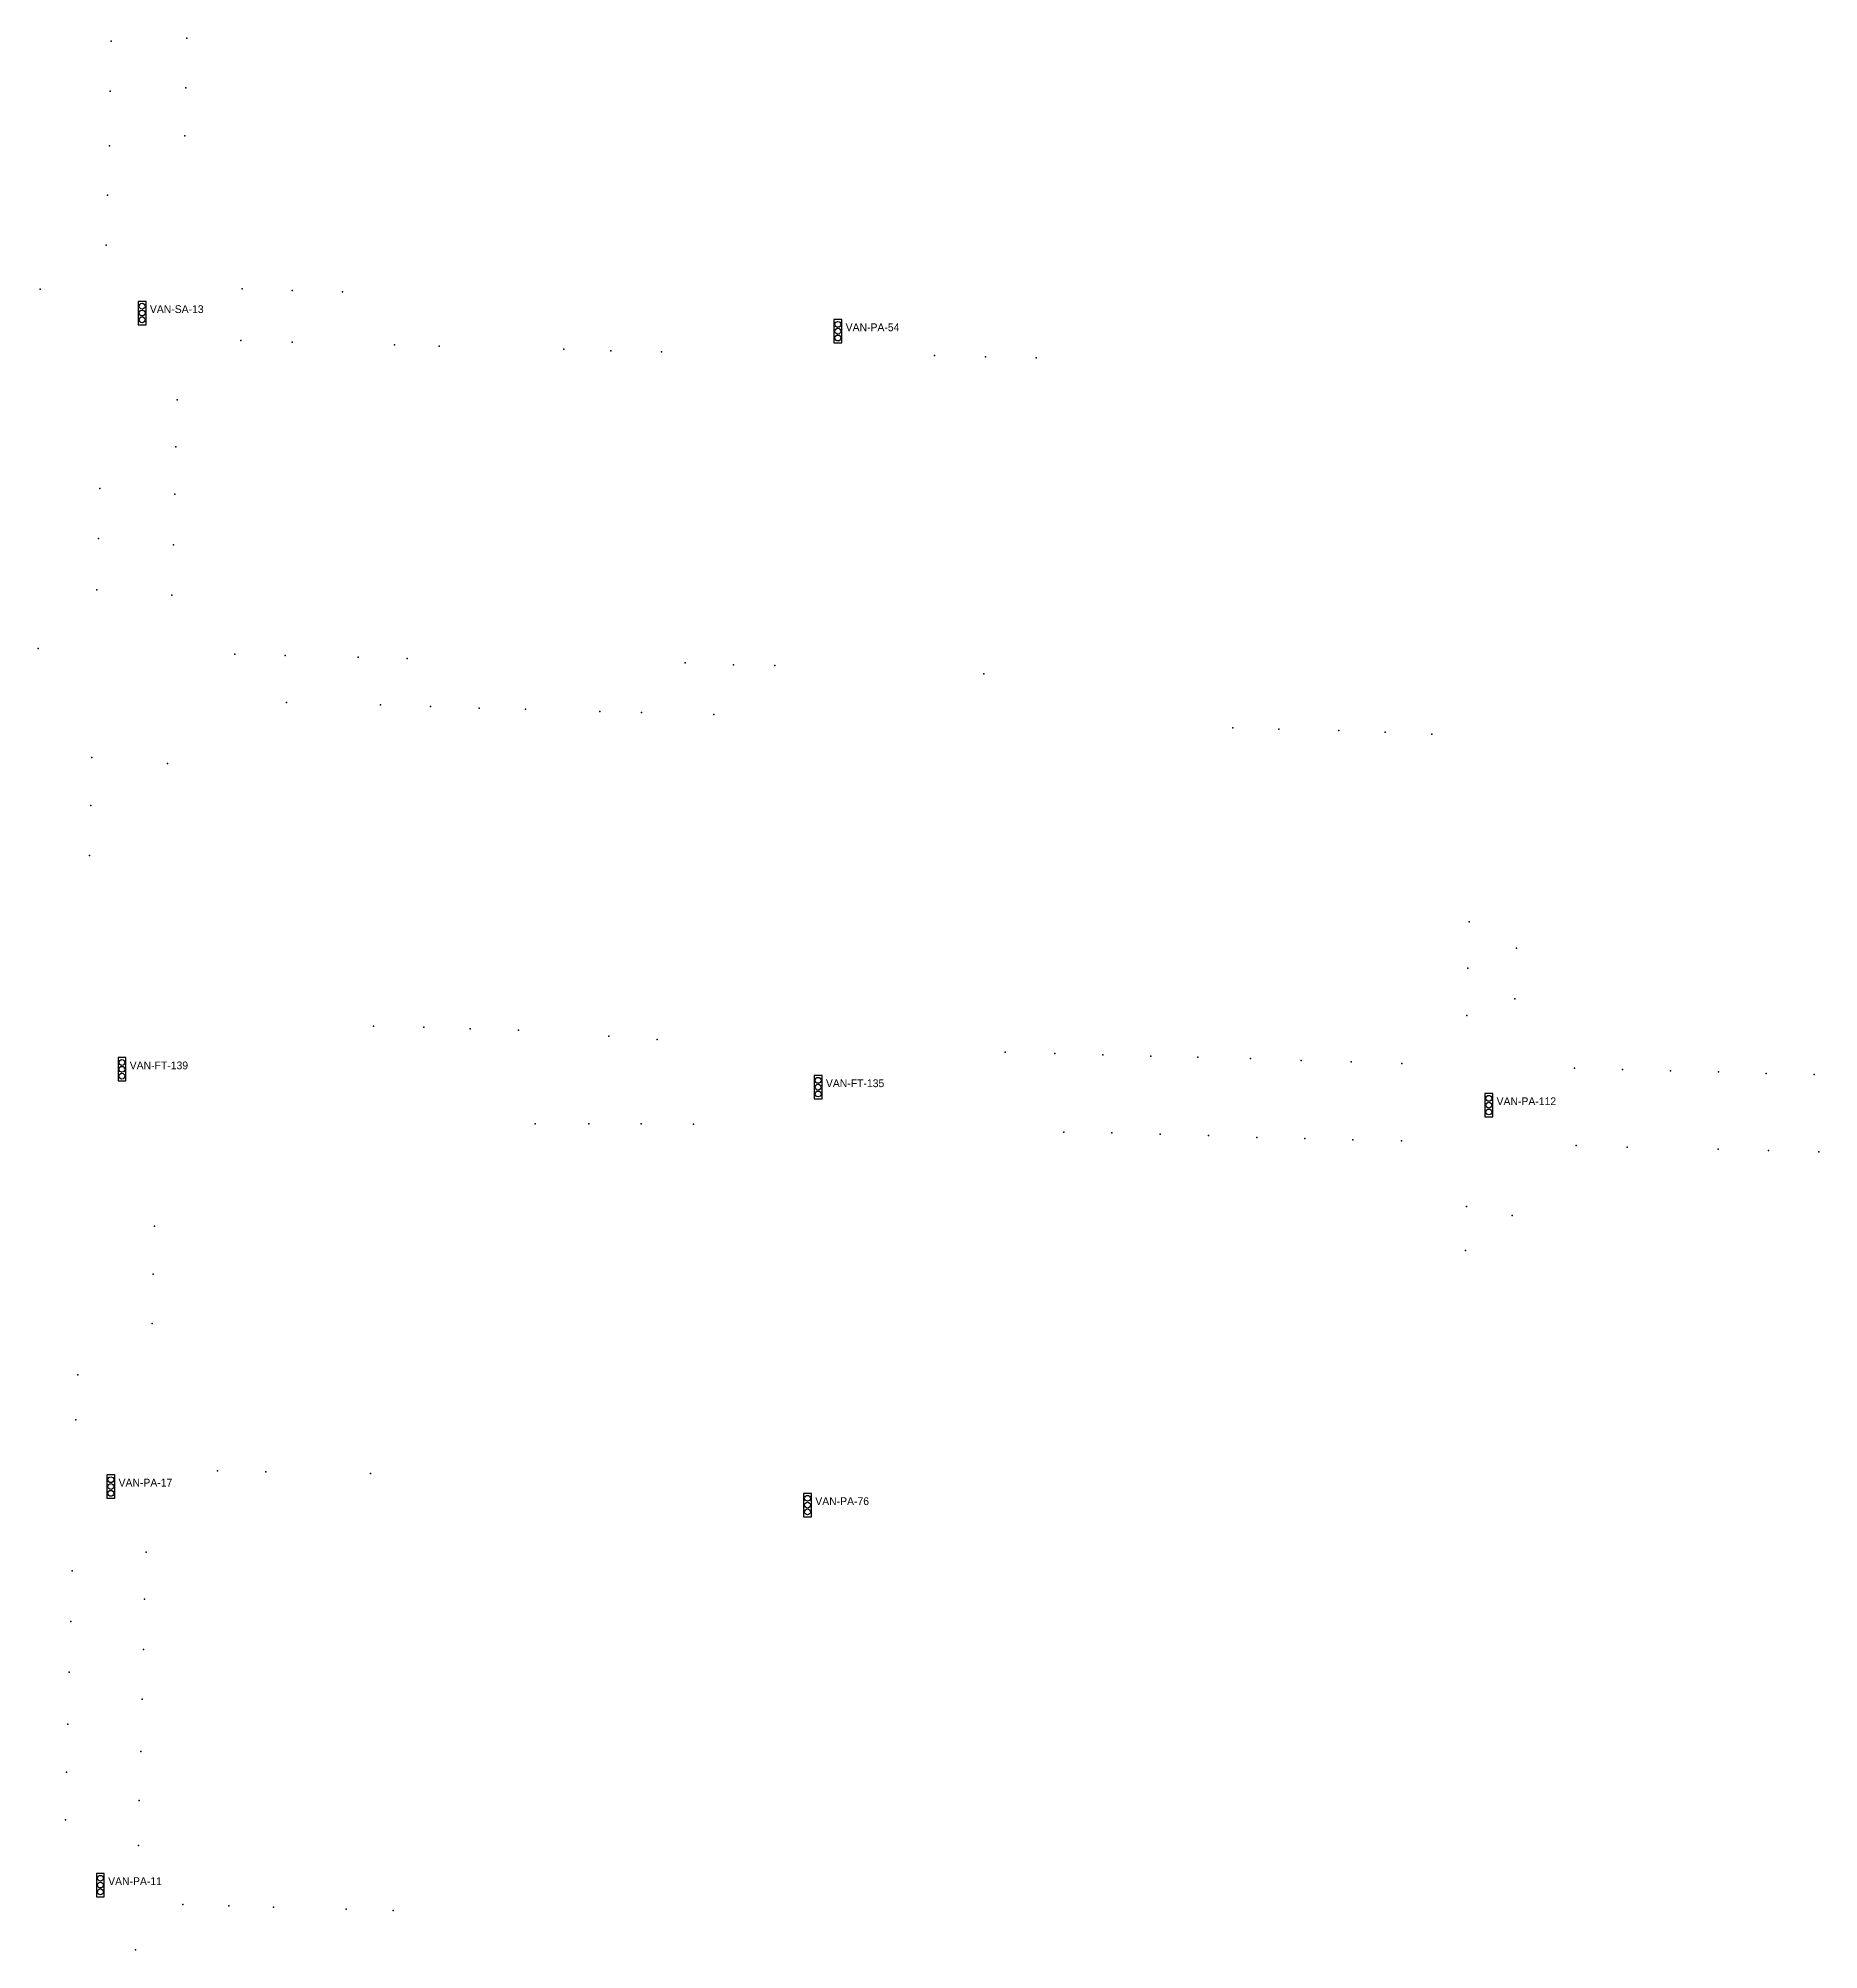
# Model space of a CAD drawing. Header units: inches. Extents: x 486474 to 494239, y 5455982 to 5460069.
# Drawn here: x 489897.6 to 490355.5, y 5456542.2 to 5457033.7 of the extents above; entities that cross this region are included whole.
import ezdxf

# ---------------------------------------------------------------- set-up
doc = ezdxf.new("R2010")
doc.units = ezdxf.units.IN
doc.header["$MEASUREMENT"] = 0
doc.layers.add('Parking Meters', color=10, linetype='Continuous')
doc.layers.add('Traffic Signals', color=10, linetype='Continuous')

msp = doc.modelspace()

# ---------------------------------------------------------------- linework, layer by layer
at = {"layer": 'Parking Meters', "color": 7}
for p in [(489916.4, 5457032.93), (489916.4, 5457032.93), (489935.85, 5457033.72), (489935.85, 5457033.72), (489916.08, 5457020.14), (489916.08, 5457020.14), (489935.57, 5457020.95), (489935.57, 5457020.95), (489915.92, 5457006.09), (489915.92, 5457006.09), (489935.3, 5457008.62), (489935.3, 5457008.62), (489915.46, 5456993.4), (489915.46, 5456993.4), (489915.08, 5456980.53), (489898.14, 5456969.2), (489898.14, 5456969.2), (489950.07, 5456969.25), (489950.07, 5456969.25), (489962.92, 5456968.85), (489962.92, 5456968.85), (489975.89, 5456968.52), (489975.89, 5456968.52), (489949.71, 5456955.96), (489949.71, 5456955.96), (489962.91, 5456955.56), (489962.91, 5456955.56), (489989.2, 5456954.87), (489989.2, 5456954.87), (490000.69, 5456954.58), (490032.8, 5456953.76), (490032.8, 5456953.76), (490044.87, 5456953.38), (490044.87, 5456953.38), (490057.86, 5456953.08), (490128.08, 5456952.1), (490128.08, 5456952.1), (490141.17, 5456951.76), (490141.17, 5456951.76), (490154.19, 5456951.52), (490154.19, 5456951.52), (489933.3, 5456940.73), (489933.3, 5456940.73), (489933.01, 5456928.68), (489933.01, 5456928.68), (489913.41, 5456917.93), (489913.41, 5456917.93), (489932.7, 5456916.48), (489932.7, 5456916.48), (489913.09, 5456905.07), (489913.09, 5456905.07), (489932.37, 5456903.43), (489932.37, 5456903.43), (489912.65, 5456891.9), (489912.65, 5456891.9), (489931.99, 5456890.49), (489931.99, 5456890.49), (489897.6, 5456876.78), (489897.6, 5456876.78), (489948.14, 5456875.35), (489948.14, 5456875.35), (489961.07, 5456875.02), (489961.07, 5456875.02), (489979.92, 5456874.57), (489992.44, 5456874.26), (489992.44, 5456874.26), (490063.93, 5456873.13), (490063.93, 5456873.13), (490076.4, 5456872.59), (490076.4, 5456872.59), (490087.06, 5456872.44), (490140.73, 5456870.3), (490140.73, 5456870.3), (489961.42, 5456862.94), (489961.42, 5456862.94), (489985.63, 5456862.31), (489985.63, 5456862.31), (489998.48, 5456861.93), (489998.48, 5456861.93), (490010.98, 5456861.51), (490010.98, 5456861.51), (490022.93, 5456861.21), (490042.03, 5456860.64), (490042.03, 5456860.64), (490052.78, 5456860.36), (490071.36, 5456859.88), (490071.36, 5456859.88), (490204.84, 5456856.43), (490204.84, 5456856.43), (490216.59, 5456856.07), (490232.09, 5456855.69), (490232.09, 5456855.69), (490243.99, 5456855.33), (490243.99, 5456855.33), (490255.98, 5456854.79), (489911.36, 5456848.76), (489911.36, 5456848.76), (489930.89, 5456847.26), (489930.89, 5456847.26), (489911.09, 5456836.43), (489911.09, 5456836.43), (489910.78, 5456823.58), (489910.78, 5456823.58), (490265.6, 5456806.49), (490265.6, 5456806.49), (490277.76, 5456799.74), (490277.76, 5456799.74), (490265.26, 5456794.6), (490265.26, 5456794.6), (490277.36, 5456786.73), (490277.36, 5456786.73), (489983.81, 5456779.74), (489983.81, 5456779.74), (489996.78, 5456779.43), (489996.78, 5456779.43), (490264.98, 5456782.47), (490008.7, 5456779.05), (490008.7, 5456779.05), (490021.08, 5456778.65), (490021.08, 5456778.65), (490044.36, 5456777.1), (490044.36, 5456777.1), (490056.75, 5456776.3), (490056.75, 5456776.3), (490146.28, 5456772.99), (490159.03, 5456772.64), (490159.03, 5456772.64), (490171.38, 5456772.36), (490171.38, 5456772.36), (490183.68, 5456772.02), (490183.68, 5456772.02), (490195.82, 5456771.7), (490195.82, 5456771.7), (490209.35, 5456771.41), (490209.35, 5456771.41), (490222.37, 5456770.87), (490222.37, 5456770.87), (490235.24, 5456770.5), (490235.24, 5456770.5), (490248.27, 5456770.12), (490248.27, 5456770.12), (490292.65, 5456768.91), (490292.65, 5456768.91), (490304.99, 5456768.59), (490304.99, 5456768.59), (490317.32, 5456768.26), (490317.32, 5456768.26), (490329.69, 5456767.93), (490329.69, 5456767.93), (490341.96, 5456767.57), (490341.96, 5456767.57), (490354.28, 5456767.25), (490354.28, 5456767.25), (490025.37, 5456754.61), (490025.37, 5456754.61), (490039.17, 5456754.6), (490039.17, 5456754.6), (490052.63, 5456754.6), (490052.63, 5456754.6), (490066.13, 5456754.53), (490066.13, 5456754.53), (490161.36, 5456752.44), (490161.36, 5456752.44), (490173.68, 5456752.24), (490173.68, 5456752.24), (490186.15, 5456751.92), (490186.15, 5456751.92), (490198.51, 5456751.58), (490198.51, 5456751.58), (490210.96, 5456751.08), (490210.96, 5456751.08), (490223.34, 5456750.82), (490223.34, 5456750.82), (490235.64, 5456750.47), (490235.64, 5456750.47), (490248.14, 5456750.24), (490248.14, 5456750.24), (490293.09, 5456749.02), (490293.09, 5456749.02), (490306.2, 5456748.6), (490329.64, 5456748.11), (490329.64, 5456748.11), (490342.57, 5456747.72), (490342.57, 5456747.72), (490355.48, 5456747.38), (490355.48, 5456747.38), (490264.88, 5456733.3), (490264.88, 5456733.3), (490276.6, 5456731.05), (490276.6, 5456731.05), (489927.54, 5456728.3), (490264.61, 5456722), (489927.16, 5456715.98), (489927.16, 5456715.98), (489926.88, 5456703.22), (489926.88, 5456703.22), (489907.78, 5456690.06), (489907.78, 5456690.06), (489907.26, 5456678.46), (489907.26, 5456678.46), (489943.71, 5456665.38), (489943.71, 5456665.38), (489956.15, 5456665.11), (489956.15, 5456665.11), (489983.09, 5456664.66), (489983.09, 5456664.66), (489925.4, 5456644.43), (489906.31, 5456639.63), (489906.31, 5456639.63), (489924.97, 5456632.36), (489924.97, 5456632.36), (489905.98, 5456626.63), (489905.98, 5456626.63), (489924.7, 5456619.4), (489924.7, 5456619.4), (489905.56, 5456613.62), (489905.56, 5456613.62), (489924.34, 5456606.65), (489924.34, 5456606.65), (489905.21, 5456600.21), (489905.21, 5456600.21), (489923.99, 5456593.25), (489923.99, 5456593.25), (489904.91, 5456587.91), (489904.91, 5456587.91), (489923.6, 5456580.6), (489923.6, 5456580.6), (489904.61, 5456575.61), (489923.42, 5456569.04), (489934.78, 5456553.86), (489934.78, 5456553.86), (489946.66, 5456553.5), (489946.66, 5456553.5), (489958.08, 5456553.17), (489976.75, 5456552.69), (489976.75, 5456552.69), (489988.88, 5456552.35), (489988.88, 5456552.35), (489922.64, 5456542.24)]:
    msp.add_point(p, dxfattribs=at)
at = {"layer": 'Traffic Signals', "color": 1}
for points in [[(489923.32, 5456960.06), (489925.32, 5456960.06), (489925.32, 5456966.06), (489923.32, 5456966.06)], [(490102.24, 5456955.39), (490104.24, 5456955.39), (490104.24, 5456961.39), (490102.24, 5456961.39)], [(489918.13, 5456765.62), (489920.13, 5456765.62), (489920.13, 5456771.62), (489918.13, 5456771.62)], [(490097.16, 5456761.03), (490099.16, 5456761.03), (490099.16, 5456767.03), (490097.16, 5456767.03)], [(490269.63, 5456756.4), (490271.63, 5456756.4), (490271.63, 5456762.4), (490269.63, 5456762.4)], [(489915.27, 5456658.34), (489917.27, 5456658.34), (489917.27, 5456664.34), (489915.27, 5456664.34)], [(490094.43, 5456653.57), (490096.43, 5456653.57), (490096.43, 5456659.57), (490094.43, 5456659.57)], [(489912.59, 5456555.87), (489914.59, 5456555.87), (489914.59, 5456561.87), (489912.59, 5456561.87)]]:
    msp.add_lwpolyline(points, close=True, dxfattribs=at)
for centre in [(489924.32, 5456964.81), (489924.32, 5456963.06), (489924.32, 5456961.31), (490103.24, 5456960.14), (490103.24, 5456958.39), (490103.24, 5456956.64), (489919.13, 5456770.37), (489919.13, 5456768.62), (489919.13, 5456766.87), (490098.16, 5456765.78), (490098.16, 5456764.03), (490098.16, 5456762.28), (490270.63, 5456761.15), (490270.63, 5456759.4), (490270.63, 5456757.65), (489916.27, 5456663.09), (489916.27, 5456661.34), (489916.27, 5456659.59), (490095.43, 5456658.32), (490095.43, 5456656.57), (490095.43, 5456654.82), (489913.59, 5456560.62), (489913.59, 5456558.87), (489913.59, 5456557.12)]:
    msp.add_circle(centre, 0.75, dxfattribs=at)

# ---------------------------------------------------------------- texts
for s, p in [('VAN-SA-13', (489926.32, 5456963.06)), ('VAN-PA-54', (490105.24, 5456958.39)), ('VAN-FT-139', (489921.13, 5456768.62)), ('VAN-FT-135', (490100.16, 5456764.03)), ('VAN-PA-112', (490272.63, 5456759.4)), ('VAN-PA-17', (489918.27, 5456661.34)), ('VAN-PA-76', (490097.43, 5456656.57)), ('VAN-PA-11', (489915.59, 5456558.87))]:
    msp.add_text(s, height=2, dxfattribs=at).set_placement(p)

doc.saveas('drawing.dxf')
